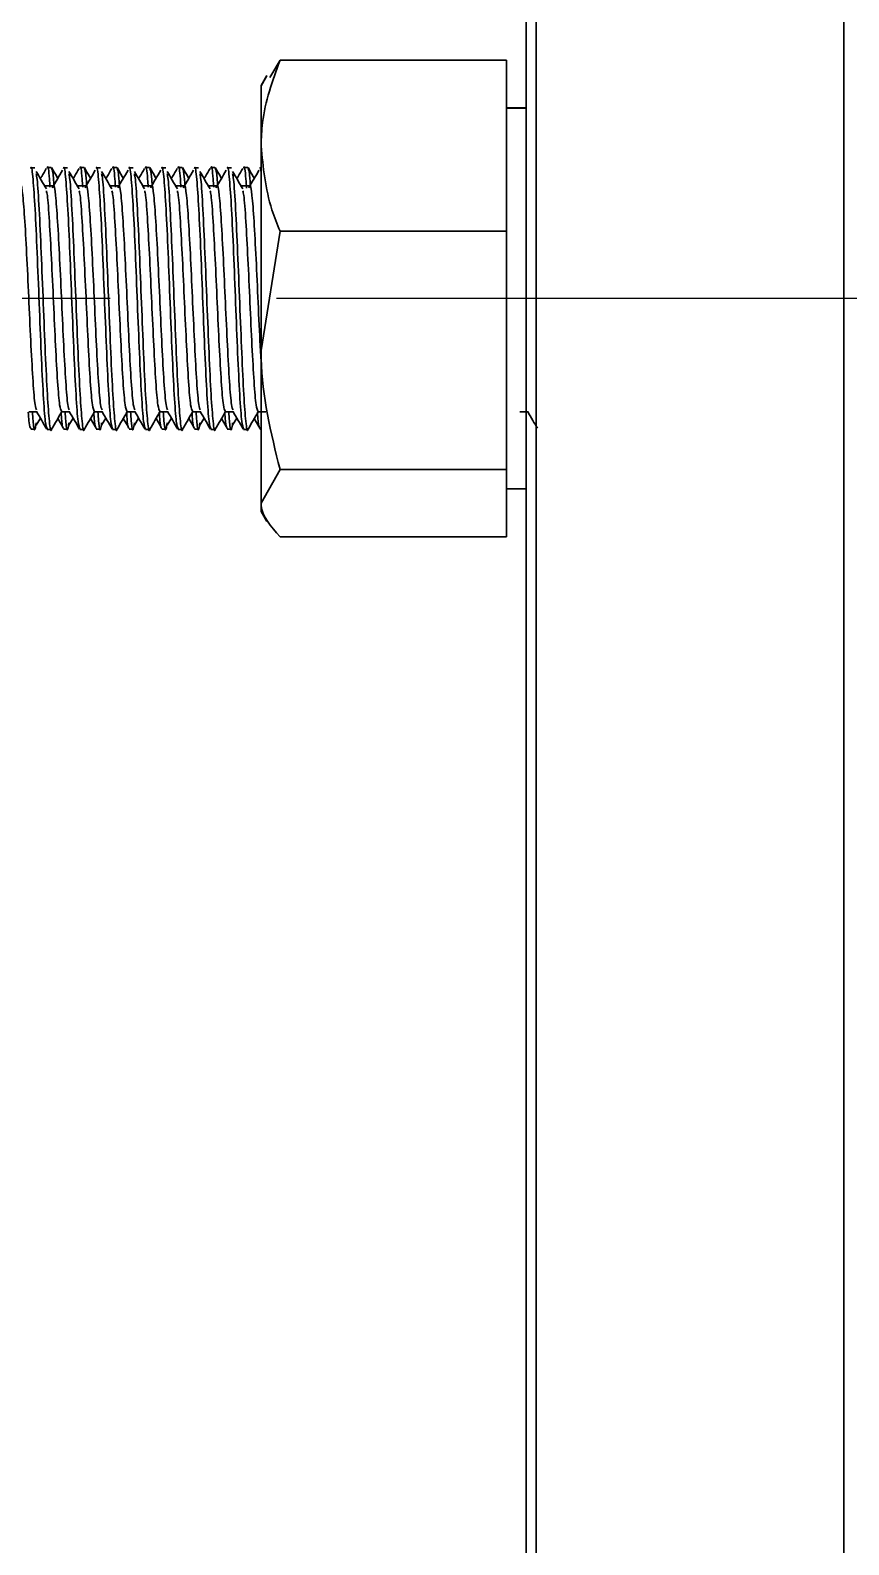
# Model space of a CAD drawing. Header units: millimetres. Extents: x -473 to 6267, y 319 to 3284.
# Drawn here: x 445.74 to 458.24, y 2618.94 to 2642.08 of the extents above; entities that cross this region are included whole.
import ezdxf

# ---------------------------------------------------------------- set-up
doc = ezdxf.new("R2010")
doc.units = ezdxf.units.MM
doc.linetypes.add('CENTERX2', pattern=[20.32, 12.7, -2.54, 2.54, -2.54])
doc.layers.add('3mm', color=7, linetype='Continuous', lineweight=30)
doc.layers.add('中心线层', color=1, linetype='CENTERX2', lineweight=25)

msp = doc.modelspace()

# ---------------------------------------------------------------- linework, layer by layer
at = {"layer": '3mm', "lineweight": 30}
for p, q in [((453.468, 2698.085), (453.468, 2552.981)), ((458.168, 2552.981), (458.168, 2698.085)), ((453.318, 2553.131), (453.318, 2697.979)), ((449.401, 2641.357), (449.558, 2641.618)), ((449.558, 2641.623), (453.018, 2641.623)), ((449.558, 2641.618), (453.018, 2641.618)), ((453.018, 2641.623), (453.018, 2641.618)), ((453.018, 2641.618), (453.018, 2639.007)), ((449.357, 2641.388), (449.268, 2641.233)), ((449.357, 2641.383), (449.268, 2641.228)), ((449.268, 2641.228), (449.268, 2641.233)), ((449.268, 2640.312), (449.268, 2641.228)), ((453.318, 2640.891), (453.018, 2640.891)), ((453.318, 2640.886), (453.018, 2640.886)), ((449.268, 2637.187), (449.268, 2640.312)), ((445.815, 2639.978), (445.752, 2639.978)), ((446.065, 2639.983), (446.002, 2639.983)), ((446.315, 2639.978), (446.252, 2639.978)), ((446.565, 2639.983), (446.502, 2639.983)), ((446.815, 2639.978), (446.752, 2639.978)), ((447.065, 2639.983), (447.002, 2639.983)), ((447.315, 2639.978), (447.252, 2639.978)), ((447.565, 2639.983), (447.502, 2639.983)), ((447.815, 2639.978), (447.752, 2639.978)), ((448.065, 2639.983), (448.002, 2639.983)), ((448.315, 2639.978), (448.252, 2639.978)), ((448.565, 2639.983), (448.502, 2639.983)), ((448.815, 2639.978), (448.752, 2639.978)), ((449.065, 2639.983), (449.002, 2639.983)), ((449.268, 2639.978), (449.252, 2639.978)), ((446.09, 2639.703), (445.965, 2639.703)), ((446.59, 2639.703), (446.465, 2639.703)), ((447.09, 2639.703), (446.965, 2639.703)), ((447.59, 2639.703), (447.465, 2639.703)), ((448.09, 2639.703), (447.965, 2639.703)), ((448.59, 2639.703), (448.465, 2639.703)), ((449.09, 2639.703), (448.965, 2639.703)), ((449.558, 2639.007), (449.268, 2637.187)), ((449.558, 2639.007), (453.018, 2639.007)), ((453.018, 2639.007), (453.018, 2635.367)), ((449.268, 2634.853), (449.268, 2637.187)), ((445.721, 2636.249), (445.843, 2636.249)), ((445.834, 2636.042), (445.899, 2636.152)), ((446.165, 2636.146), (446.237, 2636.024)), ((446.221, 2636.249), (446.343, 2636.249)), ((446.334, 2636.042), (446.399, 2636.152)), ((446.665, 2636.146), (446.737, 2636.024)), ((446.721, 2636.249), (446.843, 2636.249)), ((446.834, 2636.042), (446.899, 2636.152)), ((447.165, 2636.146), (447.237, 2636.024)), ((447.221, 2636.249), (447.343, 2636.249)), ((447.334, 2636.042), (447.399, 2636.152)), ((447.665, 2636.146), (447.737, 2636.024)), ((447.721, 2636.249), (447.843, 2636.249)), ((447.834, 2636.042), (447.899, 2636.152)), ((448.165, 2636.146), (448.237, 2636.024)), ((448.221, 2636.249), (448.343, 2636.249)), ((448.334, 2636.042), (448.399, 2636.152)), ((448.665, 2636.146), (448.737, 2636.024)), ((448.721, 2636.249), (448.843, 2636.249)), ((448.834, 2636.042), (448.899, 2636.152)), ((449.165, 2636.146), (449.237, 2636.024)), ((449.221, 2636.249), (449.343, 2636.249)), ((453.221, 2636.249), (453.343, 2636.249)), ((445.752, 2635.983), (445.815, 2635.983)), ((446.002, 2635.978), (446.065, 2635.978)), ((446.252, 2635.983), (446.315, 2635.983)), ((446.502, 2635.978), (446.565, 2635.978)), ((446.752, 2635.983), (446.815, 2635.983)), ((447.002, 2635.978), (447.065, 2635.978)), ((447.252, 2635.983), (447.315, 2635.983)), ((447.502, 2635.978), (447.565, 2635.978)), ((447.752, 2635.983), (447.815, 2635.983)), ((448.002, 2635.978), (448.065, 2635.978)), ((448.252, 2635.983), (448.315, 2635.983)), ((448.502, 2635.978), (448.565, 2635.978)), ((448.752, 2635.983), (448.815, 2635.983)), ((449.002, 2635.978), (449.065, 2635.978)), ((449.252, 2635.983), (449.268, 2635.983)), ((449.558, 2635.367), (449.268, 2634.853)), ((449.558, 2635.367), (453.018, 2635.367)), ((453.018, 2635.367), (453.018, 2634.338)), ((453.018, 2635.071), (453.318, 2635.071)), ((449.268, 2634.728), (449.268, 2634.853)), ((449.268, 2634.728), (449.357, 2634.574)), ((449.558, 2634.338), (453.018, 2634.338))]:
    msp.add_line(p, q, dxfattribs=at)
for points, knots in [([(449.558, 2641.618), (449.444, 2641.303), (449.288, 2640.873), (449.272, 2640.431), (449.268, 2640.312)], [0, 0, 0, 0, 0.7313664, 1, 1, 1, 1]), ([(449.268, 2640.312), (449.3, 2639.984), (449.344, 2639.542), (449.514, 2639.116), (449.558, 2639.007)], [0, 0, 0, 0, 0.742449, 1, 1, 1, 1]), ([(445.752, 2639.966), (445.753, 2639.97), (445.765, 2640.019), (445.786, 2639.825), (445.818, 2639.382), (445.849, 2638.694), (445.88, 2637.906), (445.911, 2637.124), (445.943, 2636.481), (445.973, 2636.052), (445.993, 2636.01), (446.002, 2635.991)], [0, 0, 0, 0, 0.011247, 0.136247, 0.261247, 0.386247, 0.511247, 0.636247, 0.761247, 0.886247, 1, 1, 1, 1]), ([(446.002, 2639.971), (446.003, 2639.975), (446.015, 2640.024), (446.029, 2639.923), (446.042, 2639.724), (446.045, 2639.682)], [0, 0, 0, 0, 0.066509, 0.805696, 1, 1, 1, 1]), ([(446.165, 2639.815), (446.159, 2639.824), (446.128, 2639.879), (446.096, 2639.934), (446.07, 2639.979)], [0, 0, 0, 0, 0.171443, 1, 1, 1, 1]), ([(446.252, 2639.966), (446.253, 2639.97), (446.265, 2640.019), (446.286, 2639.825), (446.318, 2639.382), (446.349, 2638.694), (446.38, 2637.906), (446.411, 2637.124), (446.443, 2636.481), (446.473, 2636.052), (446.493, 2636.01), (446.502, 2635.991)], [0, 0, 0, 0, 0.011247, 0.136247, 0.261247, 0.386247, 0.511247, 0.636247, 0.761247, 0.886247, 1, 1, 1, 1]), ([(446.502, 2639.971), (446.503, 2639.975), (446.515, 2640.024), (446.529, 2639.923), (446.542, 2639.724), (446.545, 2639.682)], [0, 0, 0, 0, 0.066509, 0.805696, 1, 1, 1, 1]), ([(446.665, 2639.815), (446.659, 2639.824), (446.628, 2639.879), (446.596, 2639.934), (446.57, 2639.979)], [0, 0, 0, 0, 0.1714435, 1, 1, 1, 1]), ([(446.752, 2639.966), (446.753, 2639.97), (446.765, 2640.019), (446.786, 2639.825), (446.818, 2639.382), (446.849, 2638.694), (446.88, 2637.906), (446.911, 2637.124), (446.943, 2636.481), (446.973, 2636.052), (446.993, 2636.01), (447.002, 2635.991)], [0, 0, 0, 0, 0.011247, 0.136247, 0.261247, 0.386247, 0.511247, 0.636247, 0.761247, 0.886247, 1, 1, 1, 1]), ([(447.002, 2639.971), (447.003, 2639.975), (447.015, 2640.024), (447.029, 2639.923), (447.042, 2639.724), (447.045, 2639.682)], [0, 0, 0, 0, 0.066509, 0.805696, 1, 1, 1, 1]), ([(447.165, 2639.815), (447.159, 2639.824), (447.128, 2639.879), (447.096, 2639.934), (447.07, 2639.979)], [0, 0, 0, 0, 0.171443, 1, 1, 1, 1]), ([(447.252, 2639.966), (447.253, 2639.97), (447.265, 2640.019), (447.286, 2639.825), (447.318, 2639.382), (447.349, 2638.694), (447.38, 2637.906), (447.411, 2637.124), (447.443, 2636.481), (447.473, 2636.052), (447.493, 2636.01), (447.502, 2635.991)], [0, 0, 0, 0, 0.011247, 0.136247, 0.261247, 0.386247, 0.511247, 0.636247, 0.761247, 0.886247, 1, 1, 1, 1]), ([(447.502, 2639.971), (447.503, 2639.975), (447.515, 2640.024), (447.529, 2639.923), (447.542, 2639.724), (447.545, 2639.682)], [0, 0, 0, 0, 0.066509, 0.805696, 1, 1, 1, 1]), ([(447.665, 2639.815), (447.659, 2639.824), (447.628, 2639.879), (447.596, 2639.934), (447.57, 2639.979)], [0, 0, 0, 0, 0.1714435, 1, 1, 1, 1]), ([(447.752, 2639.966), (447.753, 2639.97), (447.765, 2640.019), (447.786, 2639.825), (447.818, 2639.382), (447.849, 2638.694), (447.88, 2637.906), (447.911, 2637.124), (447.943, 2636.481), (447.973, 2636.052), (447.993, 2636.01), (448.002, 2635.991)], [0, 0, 0, 0, 0.011247, 0.136247, 0.261247, 0.386247, 0.511247, 0.636247, 0.761247, 0.886247, 1, 1, 1, 1]), ([(448.002, 2639.971), (448.003, 2639.975), (448.015, 2640.024), (448.029, 2639.923), (448.042, 2639.724), (448.045, 2639.682)], [0, 0, 0, 0, 0.066509, 0.805696, 1, 1, 1, 1]), ([(448.165, 2639.815), (448.159, 2639.824), (448.128, 2639.879), (448.096, 2639.934), (448.07, 2639.979)], [0, 0, 0, 0, 0.171443, 1, 1, 1, 1]), ([(448.252, 2639.966), (448.253, 2639.97), (448.265, 2640.019), (448.286, 2639.825), (448.318, 2639.382), (448.349, 2638.694), (448.38, 2637.906), (448.411, 2637.124), (448.443, 2636.481), (448.473, 2636.052), (448.493, 2636.01), (448.502, 2635.991)], [0, 0, 0, 0, 0.011247, 0.136247, 0.261247, 0.386247, 0.511247, 0.636247, 0.761247, 0.886247, 1, 1, 1, 1]), ([(448.502, 2639.971), (448.503, 2639.975), (448.515, 2640.024), (448.529, 2639.923), (448.542, 2639.724), (448.545, 2639.682)], [0, 0, 0, 0, 0.066509, 0.805696, 1, 1, 1, 1]), ([(448.665, 2639.815), (448.659, 2639.824), (448.628, 2639.879), (448.596, 2639.934), (448.57, 2639.979)], [0, 0, 0, 0, 0.171443, 1, 1, 1, 1]), ([(448.752, 2639.966), (448.753, 2639.97), (448.765, 2640.019), (448.786, 2639.825), (448.818, 2639.382), (448.849, 2638.694), (448.88, 2637.906), (448.911, 2637.124), (448.943, 2636.481), (448.973, 2636.052), (448.993, 2636.01), (449.002, 2635.991)], [0, 0, 0, 0, 0.011247, 0.136247, 0.261247, 0.386247, 0.511247, 0.636247, 0.761247, 0.886247, 1, 1, 1, 1]), ([(449.002, 2639.971), (449.003, 2639.975), (449.015, 2640.024), (449.029, 2639.919), (449.043, 2639.712), (449.046, 2639.664)], [0, 0, 0, 0, 0.064549, 0.781955, 1, 1, 1, 1]), ([(449.165, 2639.815), (449.159, 2639.824), (449.128, 2639.879), (449.096, 2639.934), (449.07, 2639.979)], [0, 0, 0, 0, 0.171443, 1, 1, 1, 1]), ([(449.252, 2639.966), (449.253, 2639.97), (449.258, 2639.995), (449.263, 2639.946), (449.268, 2639.905)], [0, 0, 0, 0, 0.183633, 1, 1, 1, 1]), ([(445.99, 2639.655), (445.964, 2639.699), (445.912, 2639.787), (445.86, 2639.876), (445.834, 2639.92)], [0, 0, 0, 0, 0.499988, 1, 1, 1, 1]), ([(445.834, 2639.882), (445.839, 2639.86), (445.854, 2639.792), (445.88, 2639.366), (445.911, 2638.698), (445.943, 2637.904), (445.974, 2637.127), (446.005, 2636.471), (446.036, 2636.076), (446.058, 2635.92), (446.069, 2635.988), (446.07, 2635.993)], [0, 0, 0, 0, 0.062537, 0.194999, 0.327462, 0.459924, 0.592386, 0.724849, 0.857311, 0.989774, 1, 1, 1, 1]), ([(445.989, 2639.964), (445.966, 2639.924), (445.938, 2639.877), (445.911, 2639.83), (445.907, 2639.823)], [0, 0, 0, 0, 0.860311, 1, 1, 1, 1]), ([(446.07, 2639.968), (446.08, 2639.948), (446.091, 2639.924), (446.103, 2639.745), (446.105, 2639.713)], [0, 0, 0, 0, 0.825727, 1, 1, 1, 1]), ([(446.237, 2639.938), (446.21, 2639.893), (446.158, 2639.804), (446.106, 2639.715), (446.08, 2639.671)], [0, 0, 0, 0, 0.500014, 1, 1, 1, 1]), ([(446.49, 2639.655), (446.464, 2639.699), (446.412, 2639.787), (446.36, 2639.876), (446.334, 2639.92)], [0, 0, 0, 0, 0.499988, 1, 1, 1, 1]), ([(446.334, 2639.882), (446.339, 2639.86), (446.354, 2639.792), (446.38, 2639.366), (446.411, 2638.698), (446.443, 2637.904), (446.474, 2637.127), (446.505, 2636.471), (446.536, 2636.076), (446.558, 2635.92), (446.569, 2635.988), (446.57, 2635.993)], [0, 0, 0, 0, 0.062537, 0.194999, 0.327462, 0.459924, 0.592386, 0.724849, 0.857311, 0.989774, 1, 1, 1, 1]), ([(446.489, 2639.964), (446.466, 2639.924), (446.438, 2639.877), (446.411, 2639.83), (446.407, 2639.823)], [0, 0, 0, 0, 0.8603109, 1, 1, 1, 1]), ([(446.57, 2639.968), (446.58, 2639.948), (446.591, 2639.924), (446.603, 2639.745), (446.605, 2639.713)], [0, 0, 0, 0, 0.825727, 1, 1, 1, 1]), ([(446.737, 2639.938), (446.71, 2639.893), (446.658, 2639.804), (446.606, 2639.715), (446.58, 2639.671)], [0, 0, 0, 0, 0.500014, 1, 1, 1, 1]), ([(446.99, 2639.655), (446.964, 2639.699), (446.912, 2639.787), (446.86, 2639.876), (446.834, 2639.92)], [0, 0, 0, 0, 0.499988, 1, 1, 1, 1]), ([(446.834, 2639.882), (446.839, 2639.86), (446.854, 2639.792), (446.88, 2639.366), (446.911, 2638.698), (446.943, 2637.904), (446.974, 2637.127), (447.005, 2636.471), (447.036, 2636.076), (447.058, 2635.92), (447.069, 2635.988), (447.07, 2635.993)], [0, 0, 0, 0, 0.062537, 0.194999, 0.327462, 0.459924, 0.592386, 0.724849, 0.857311, 0.989774, 1, 1, 1, 1]), ([(446.989, 2639.964), (446.966, 2639.924), (446.938, 2639.877), (446.911, 2639.83), (446.907, 2639.823)], [0, 0, 0, 0, 0.8603109, 1, 1, 1, 1]), ([(447.07, 2639.968), (447.08, 2639.948), (447.091, 2639.924), (447.103, 2639.745), (447.105, 2639.713)], [0, 0, 0, 0, 0.825727, 1, 1, 1, 1]), ([(447.237, 2639.938), (447.21, 2639.893), (447.158, 2639.804), (447.106, 2639.715), (447.08, 2639.671)], [0, 0, 0, 0, 0.500014, 1, 1, 1, 1]), ([(447.49, 2639.655), (447.464, 2639.699), (447.412, 2639.787), (447.36, 2639.876), (447.334, 2639.92)], [0, 0, 0, 0, 0.499988, 1, 1, 1, 1]), ([(447.334, 2639.882), (447.339, 2639.86), (447.354, 2639.792), (447.38, 2639.366), (447.411, 2638.698), (447.443, 2637.904), (447.474, 2637.127), (447.505, 2636.471), (447.536, 2636.076), (447.558, 2635.92), (447.569, 2635.988), (447.57, 2635.993)], [0, 0, 0, 0, 0.062537, 0.194999, 0.327462, 0.459924, 0.592386, 0.724849, 0.857311, 0.989774, 1, 1, 1, 1]), ([(447.489, 2639.964), (447.466, 2639.924), (447.438, 2639.877), (447.411, 2639.83), (447.407, 2639.823)], [0, 0, 0, 0, 0.860311, 1, 1, 1, 1]), ([(447.57, 2639.968), (447.58, 2639.948), (447.591, 2639.924), (447.603, 2639.745), (447.605, 2639.713)], [0, 0, 0, 0, 0.825727, 1, 1, 1, 1]), ([(447.737, 2639.938), (447.71, 2639.893), (447.658, 2639.804), (447.606, 2639.715), (447.58, 2639.671)], [0, 0, 0, 0, 0.500014, 1, 1, 1, 1]), ([(447.99, 2639.655), (447.964, 2639.699), (447.912, 2639.787), (447.86, 2639.876), (447.834, 2639.92)], [0, 0, 0, 0, 0.499988, 1, 1, 1, 1]), ([(447.834, 2639.882), (447.839, 2639.86), (447.854, 2639.792), (447.88, 2639.366), (447.911, 2638.698), (447.943, 2637.904), (447.974, 2637.127), (448.005, 2636.471), (448.036, 2636.076), (448.058, 2635.92), (448.069, 2635.988), (448.07, 2635.993)], [0, 0, 0, 0, 0.062537, 0.194999, 0.327462, 0.459924, 0.592386, 0.724849, 0.857311, 0.989774, 1, 1, 1, 1]), ([(447.989, 2639.964), (447.966, 2639.924), (447.938, 2639.877), (447.911, 2639.83), (447.907, 2639.823)], [0, 0, 0, 0, 0.860311, 1, 1, 1, 1]), ([(448.07, 2639.968), (448.08, 2639.948), (448.091, 2639.924), (448.103, 2639.745), (448.105, 2639.713)], [0, 0, 0, 0, 0.825727, 1, 1, 1, 1]), ([(448.237, 2639.938), (448.21, 2639.893), (448.158, 2639.804), (448.106, 2639.715), (448.08, 2639.671)], [0, 0, 0, 0, 0.500014, 1, 1, 1, 1]), ([(448.49, 2639.655), (448.464, 2639.699), (448.412, 2639.787), (448.36, 2639.876), (448.334, 2639.92)], [0, 0, 0, 0, 0.499988, 1, 1, 1, 1]), ([(448.334, 2639.882), (448.339, 2639.86), (448.354, 2639.792), (448.38, 2639.366), (448.411, 2638.698), (448.443, 2637.904), (448.474, 2637.127), (448.505, 2636.471), (448.536, 2636.076), (448.558, 2635.92), (448.569, 2635.988), (448.57, 2635.993)], [0, 0, 0, 0, 0.062537, 0.194999, 0.327462, 0.459924, 0.592386, 0.724849, 0.857311, 0.989774, 1, 1, 1, 1]), ([(448.489, 2639.964), (448.466, 2639.924), (448.438, 2639.877), (448.411, 2639.83), (448.407, 2639.823)], [0, 0, 0, 0, 0.860311, 1, 1, 1, 1]), ([(448.57, 2639.968), (448.58, 2639.948), (448.591, 2639.924), (448.603, 2639.745), (448.605, 2639.713)], [0, 0, 0, 0, 0.825727, 1, 1, 1, 1]), ([(448.737, 2639.938), (448.71, 2639.893), (448.658, 2639.804), (448.606, 2639.715), (448.58, 2639.671)], [0, 0, 0, 0, 0.500014, 1, 1, 1, 1]), ([(448.99, 2639.655), (448.964, 2639.699), (448.912, 2639.787), (448.86, 2639.876), (448.834, 2639.92)], [0, 0, 0, 0, 0.499988, 1, 1, 1, 1]), ([(448.834, 2639.882), (448.839, 2639.86), (448.854, 2639.792), (448.88, 2639.366), (448.911, 2638.698), (448.943, 2637.904), (448.974, 2637.127), (449.005, 2636.471), (449.036, 2636.076), (449.058, 2635.92), (449.069, 2635.988), (449.07, 2635.993)], [0, 0, 0, 0, 0.062537, 0.194999, 0.327462, 0.459924, 0.592386, 0.724849, 0.857311, 0.989774, 1, 1, 1, 1]), ([(448.989, 2639.964), (448.966, 2639.924), (448.938, 2639.877), (448.911, 2639.83), (448.907, 2639.823)], [0, 0, 0, 0, 0.860311, 1, 1, 1, 1]), ([(449.07, 2639.968), (449.08, 2639.948), (449.091, 2639.924), (449.103, 2639.745), (449.105, 2639.713)], [0, 0, 0, 0, 0.825727, 1, 1, 1, 1]), ([(449.237, 2639.938), (449.21, 2639.893), (449.158, 2639.804), (449.106, 2639.715), (449.08, 2639.671)], [0, 0, 0, 0, 0.500014, 1, 1, 1, 1]), ([(445.59, 2639.676), (445.593, 2639.688), (445.606, 2639.746), (445.63, 2639.58), (445.661, 2639.191), (445.693, 2638.597), (445.724, 2637.915), (445.755, 2637.239), (445.786, 2636.685), (445.815, 2636.33), (445.833, 2636.295), (445.84, 2636.28)], [0, 0, 0, 0, 0.035262, 0.160169, 0.285075, 0.409982, 0.534888, 0.659794, 0.784701, 0.909607, 1, 1, 1, 1]), ([(445.991, 2639.623), (445.995, 2639.605), (446.011, 2639.546), (446.036, 2639.178), (446.068, 2638.601), (446.099, 2637.914), (446.13, 2637.24), (446.161, 2636.683), (446.192, 2636.312), (446.212, 2636.276), (446.221, 2636.259)], [0, 0, 0, 0, 0.062922, 0.198471, 0.334021, 0.46957, 0.605119, 0.740669, 0.876218, 1, 1, 1, 1]), ([(446.09, 2639.676), (446.093, 2639.688), (446.106, 2639.746), (446.13, 2639.58), (446.161, 2639.191), (446.193, 2638.597), (446.224, 2637.915), (446.255, 2637.239), (446.286, 2636.685), (446.315, 2636.33), (446.333, 2636.295), (446.34, 2636.28)], [0, 0, 0, 0, 0.035262, 0.160169, 0.285075, 0.409982, 0.534888, 0.659794, 0.784701, 0.909607, 1, 1, 1, 1]), ([(446.491, 2639.623), (446.495, 2639.605), (446.511, 2639.546), (446.536, 2639.178), (446.568, 2638.601), (446.599, 2637.914), (446.63, 2637.24), (446.661, 2636.683), (446.692, 2636.312), (446.712, 2636.276), (446.721, 2636.259)], [0, 0, 0, 0, 0.062922, 0.198471, 0.334021, 0.46957, 0.605119, 0.740669, 0.876218, 1, 1, 1, 1]), ([(446.59, 2639.676), (446.593, 2639.688), (446.606, 2639.746), (446.63, 2639.58), (446.661, 2639.191), (446.693, 2638.597), (446.724, 2637.915), (446.755, 2637.239), (446.786, 2636.685), (446.815, 2636.33), (446.833, 2636.295), (446.84, 2636.28)], [0, 0, 0, 0, 0.035262, 0.160169, 0.285075, 0.409982, 0.534888, 0.659794, 0.784701, 0.909607, 1, 1, 1, 1]), ([(446.991, 2639.623), (446.995, 2639.605), (447.011, 2639.546), (447.036, 2639.178), (447.068, 2638.601), (447.099, 2637.914), (447.13, 2637.24), (447.161, 2636.683), (447.192, 2636.312), (447.212, 2636.276), (447.221, 2636.259)], [0, 0, 0, 0, 0.062922, 0.198471, 0.334021, 0.46957, 0.605119, 0.740669, 0.876218, 1, 1, 1, 1]), ([(447.09, 2639.676), (447.093, 2639.688), (447.106, 2639.746), (447.13, 2639.58), (447.161, 2639.191), (447.193, 2638.597), (447.224, 2637.915), (447.255, 2637.239), (447.286, 2636.685), (447.315, 2636.33), (447.333, 2636.295), (447.34, 2636.28)], [0, 0, 0, 0, 0.0352624, 0.1601688, 0.2850752, 0.4099817, 0.5348881, 0.6597945, 0.7847009, 0.9096073, 1, 1, 1, 1]), ([(447.491, 2639.623), (447.495, 2639.605), (447.511, 2639.546), (447.536, 2639.178), (447.568, 2638.601), (447.599, 2637.914), (447.63, 2637.24), (447.661, 2636.683), (447.692, 2636.312), (447.712, 2636.276), (447.721, 2636.259)], [0, 0, 0, 0, 0.062922, 0.198471, 0.334021, 0.46957, 0.605119, 0.740669, 0.876218, 1, 1, 1, 1]), ([(447.59, 2639.676), (447.593, 2639.688), (447.606, 2639.746), (447.63, 2639.58), (447.661, 2639.191), (447.693, 2638.597), (447.724, 2637.915), (447.755, 2637.239), (447.786, 2636.685), (447.815, 2636.33), (447.833, 2636.295), (447.84, 2636.28)], [0, 0, 0, 0, 0.035262, 0.160169, 0.285075, 0.409982, 0.534888, 0.659794, 0.784701, 0.909607, 1, 1, 1, 1]), ([(447.991, 2639.623), (447.995, 2639.605), (448.011, 2639.546), (448.036, 2639.178), (448.068, 2638.601), (448.099, 2637.914), (448.13, 2637.24), (448.161, 2636.683), (448.192, 2636.312), (448.212, 2636.276), (448.221, 2636.259)], [0, 0, 0, 0, 0.0629218, 0.1984712, 0.3340206, 0.46957, 0.6051195, 0.7406689, 0.8762183, 1, 1, 1, 1]), ([(448.09, 2639.676), (448.093, 2639.688), (448.106, 2639.746), (448.13, 2639.58), (448.161, 2639.191), (448.193, 2638.597), (448.224, 2637.915), (448.255, 2637.239), (448.286, 2636.685), (448.315, 2636.33), (448.333, 2636.295), (448.34, 2636.28)], [0, 0, 0, 0, 0.0352624, 0.1601688, 0.2850752, 0.4099817, 0.5348881, 0.6597945, 0.7847009, 0.9096073, 1, 1, 1, 1]), ([(448.491, 2639.623), (448.495, 2639.605), (448.511, 2639.546), (448.536, 2639.178), (448.568, 2638.601), (448.599, 2637.914), (448.63, 2637.24), (448.661, 2636.683), (448.692, 2636.312), (448.712, 2636.276), (448.721, 2636.259)], [0, 0, 0, 0, 0.062922, 0.198471, 0.334021, 0.46957, 0.605119, 0.740669, 0.876218, 1, 1, 1, 1]), ([(448.59, 2639.676), (448.593, 2639.688), (448.606, 2639.746), (448.63, 2639.58), (448.661, 2639.191), (448.693, 2638.597), (448.724, 2637.915), (448.755, 2637.239), (448.786, 2636.685), (448.815, 2636.33), (448.833, 2636.295), (448.84, 2636.28)], [0, 0, 0, 0, 0.0352624, 0.1601688, 0.2850752, 0.4099817, 0.5348881, 0.6597945, 0.7847009, 0.9096073, 1, 1, 1, 1]), ([(448.991, 2639.623), (448.995, 2639.605), (449.011, 2639.546), (449.036, 2639.178), (449.068, 2638.601), (449.099, 2637.914), (449.13, 2637.24), (449.161, 2636.683), (449.192, 2636.312), (449.212, 2636.276), (449.221, 2636.259)], [0, 0, 0, 0, 0.062922, 0.198471, 0.334021, 0.46957, 0.605119, 0.740669, 0.876218, 1, 1, 1, 1]), ([(449.09, 2639.676), (449.093, 2639.688), (449.106, 2639.746), (449.13, 2639.58), (449.161, 2639.191), (449.193, 2638.596), (449.224, 2637.921), (449.249, 2637.359), (449.263, 2637.112), (449.268, 2637.041)], [0, 0, 0, 0, 0.049682, 0.225667, 0.401652, 0.577637, 0.753621, 0.929606, 1, 1, 1, 1]), ([(449.268, 2637.187), (449.268, 2637.144), (449.272, 2636.529), (449.42, 2635.927), (449.558, 2635.367)], [0, 0, 0, 0, 0.070215, 1, 1, 1, 1]), ([(445.714, 2636.245), (445.717, 2636.195), (445.73, 2636.01), (445.743, 2636.002), (445.752, 2635.996)], [0, 0, 0, 0, 0.2662446, 1, 1, 1, 1]), ([(445.776, 2636.249), (445.779, 2636.199), (445.793, 2636.004), (445.813, 2635.929), (445.829, 2636.041), (445.834, 2636.079)], [0, 0, 0, 0, 0.182101, 0.717414, 1, 1, 1, 1]), ([(445.84, 2636.254), (445.866, 2636.209), (445.919, 2636.118), (445.971, 2636.028), (445.997, 2635.982)], [0, 0, 0, 0, 0.499932, 1, 1, 1, 1]), ([(446.07, 2635.982), (446.096, 2636.028), (446.148, 2636.118), (446.201, 2636.208), (446.227, 2636.254)], [0, 0, 0, 0, 0.500065, 1, 1, 1, 1]), ([(446.214, 2636.245), (446.217, 2636.195), (446.23, 2636.01), (446.243, 2636.002), (446.252, 2635.996)], [0, 0, 0, 0, 0.2662446, 1, 1, 1, 1]), ([(446.276, 2636.249), (446.279, 2636.199), (446.293, 2636.004), (446.313, 2635.929), (446.329, 2636.041), (446.334, 2636.079)], [0, 0, 0, 0, 0.182101, 0.717414, 1, 1, 1, 1]), ([(446.34, 2636.254), (446.366, 2636.209), (446.419, 2636.118), (446.471, 2636.028), (446.497, 2635.982)], [0, 0, 0, 0, 0.499932, 1, 1, 1, 1]), ([(446.57, 2635.982), (446.596, 2636.028), (446.648, 2636.118), (446.701, 2636.208), (446.727, 2636.254)], [0, 0, 0, 0, 0.500065, 1, 1, 1, 1]), ([(446.714, 2636.245), (446.717, 2636.195), (446.73, 2636.01), (446.743, 2636.002), (446.752, 2635.996)], [0, 0, 0, 0, 0.2662446, 1, 1, 1, 1]), ([(446.776, 2636.249), (446.779, 2636.199), (446.793, 2636.004), (446.813, 2635.929), (446.829, 2636.041), (446.834, 2636.079)], [0, 0, 0, 0, 0.182101, 0.717414, 1, 1, 1, 1]), ([(446.84, 2636.254), (446.866, 2636.209), (446.919, 2636.118), (446.971, 2636.028), (446.997, 2635.982)], [0, 0, 0, 0, 0.499932, 1, 1, 1, 1]), ([(447.07, 2635.982), (447.096, 2636.028), (447.148, 2636.118), (447.201, 2636.208), (447.227, 2636.254)], [0, 0, 0, 0, 0.500065, 1, 1, 1, 1]), ([(447.214, 2636.245), (447.217, 2636.195), (447.23, 2636.01), (447.243, 2636.002), (447.252, 2635.996)], [0, 0, 0, 0, 0.266245, 1, 1, 1, 1]), ([(447.276, 2636.249), (447.279, 2636.199), (447.293, 2636.004), (447.313, 2635.929), (447.329, 2636.041), (447.334, 2636.079)], [0, 0, 0, 0, 0.182101, 0.717414, 1, 1, 1, 1]), ([(447.34, 2636.254), (447.366, 2636.209), (447.419, 2636.118), (447.471, 2636.028), (447.497, 2635.982)], [0, 0, 0, 0, 0.499932, 1, 1, 1, 1]), ([(447.57, 2635.982), (447.596, 2636.028), (447.648, 2636.118), (447.701, 2636.208), (447.727, 2636.254)], [0, 0, 0, 0, 0.500065, 1, 1, 1, 1]), ([(447.714, 2636.245), (447.717, 2636.195), (447.73, 2636.01), (447.743, 2636.002), (447.752, 2635.996)], [0, 0, 0, 0, 0.266245, 1, 1, 1, 1]), ([(447.776, 2636.249), (447.779, 2636.199), (447.793, 2636.004), (447.813, 2635.929), (447.829, 2636.041), (447.834, 2636.079)], [0, 0, 0, 0, 0.182101, 0.717414, 1, 1, 1, 1]), ([(447.84, 2636.254), (447.866, 2636.209), (447.919, 2636.118), (447.971, 2636.028), (447.997, 2635.982)], [0, 0, 0, 0, 0.499932, 1, 1, 1, 1]), ([(448.07, 2635.982), (448.096, 2636.028), (448.148, 2636.118), (448.201, 2636.208), (448.227, 2636.254)], [0, 0, 0, 0, 0.500065, 1, 1, 1, 1]), ([(448.214, 2636.245), (448.217, 2636.195), (448.23, 2636.01), (448.243, 2636.002), (448.252, 2635.996)], [0, 0, 0, 0, 0.266245, 1, 1, 1, 1]), ([(448.276, 2636.249), (448.279, 2636.199), (448.293, 2636.004), (448.313, 2635.929), (448.329, 2636.041), (448.334, 2636.079)], [0, 0, 0, 0, 0.182101, 0.717414, 1, 1, 1, 1]), ([(448.34, 2636.254), (448.366, 2636.209), (448.419, 2636.118), (448.471, 2636.028), (448.497, 2635.982)], [0, 0, 0, 0, 0.499932, 1, 1, 1, 1]), ([(448.57, 2635.982), (448.596, 2636.028), (448.648, 2636.118), (448.701, 2636.208), (448.727, 2636.254)], [0, 0, 0, 0, 0.500065, 1, 1, 1, 1]), ([(448.714, 2636.245), (448.717, 2636.195), (448.73, 2636.01), (448.743, 2636.002), (448.752, 2635.996)], [0, 0, 0, 0, 0.266245, 1, 1, 1, 1]), ([(448.776, 2636.249), (448.779, 2636.199), (448.793, 2636.004), (448.813, 2635.929), (448.829, 2636.041), (448.834, 2636.079)], [0, 0, 0, 0, 0.182101, 0.717414, 1, 1, 1, 1]), ([(448.84, 2636.254), (448.866, 2636.209), (448.919, 2636.118), (448.971, 2636.028), (448.997, 2635.982)], [0, 0, 0, 0, 0.499932, 1, 1, 1, 1]), ([(449.07, 2635.982), (449.096, 2636.028), (449.148, 2636.118), (449.201, 2636.208), (449.227, 2636.254)], [0, 0, 0, 0, 0.500065, 1, 1, 1, 1]), ([(449.214, 2636.245), (449.217, 2636.195), (449.23, 2636.01), (449.243, 2636.002), (449.252, 2635.996)], [0, 0, 0, 0, 0.266245, 1, 1, 1, 1]), ([(453.34, 2636.254), (453.366, 2636.209), (453.416, 2636.123), (453.466, 2636.037), (453.489, 2635.997)], [0, 0, 0, 0, 0.528364, 1, 1, 1, 1]), ([(449.268, 2634.853), (449.268, 2634.84), (449.272, 2634.667), (449.42, 2634.496), (449.558, 2634.338)], [0, 0, 0, 0, 0.070215, 1, 1, 1, 1])]:
    msp.add_open_spline(points, degree=3, knots=knots, dxfattribs=at)
at = {"layer": '中心线层'}
msp.add_line((909.242, 2637.981), (418.672, 2637.981), dxfattribs=at)

doc.saveas('drawing.dxf')
